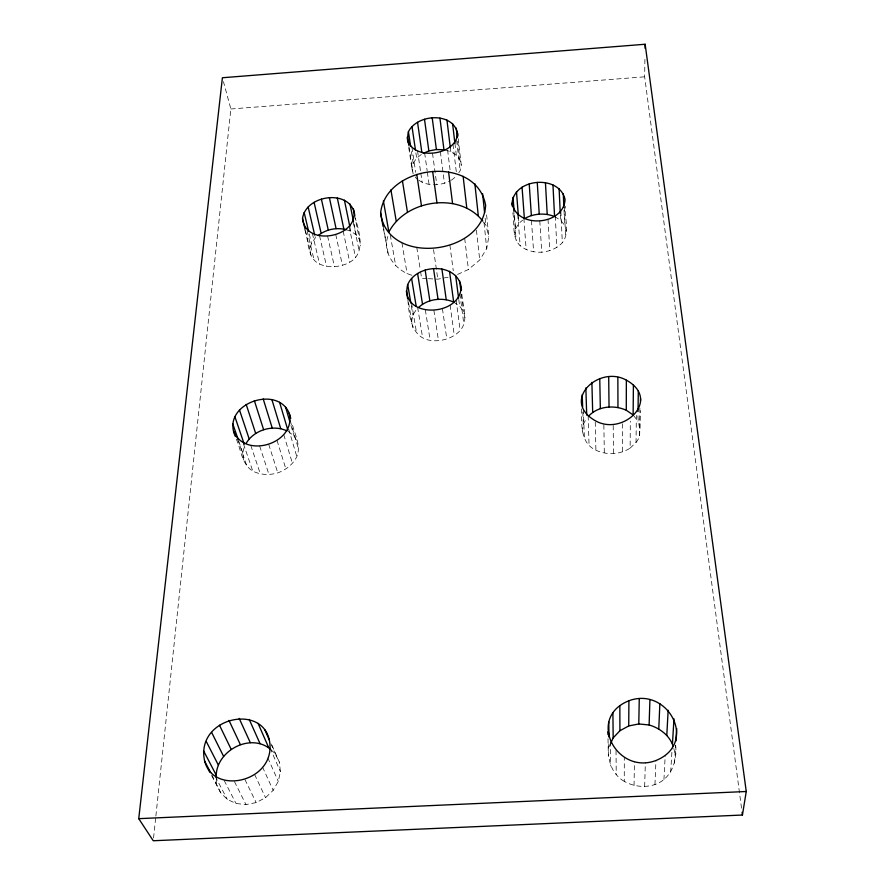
<?xml version="1.0" encoding="UTF-8"?>
<svg xmlns="http://www.w3.org/2000/svg" width="885" height="885" viewBox="0 0 885 885"><rect width="100%" height="100%" fill="white"/><g stroke="black" fill="none" stroke-linecap="round" stroke-linejoin="round"><path stroke-width="0.66" stroke-dasharray="4.42 3.32" d="M675.686 745.391C677.268 761.288 671.217 778.944 654.955 784.541C644.722 787.86 633.616 786.621 624.257 781.366L624.301 757.306M581.6 408.848C581.655 423.472 579.841 442.909 595.915 450.199C606.789 455.332 619.998 454.702 630.131 448.12L630.308 421.172M630.131 448.12L636.027 442.467L636.348 415.441M636.027 442.467C643.483 433.904 637.333 423.904 637.996 414.335M634.058 785.493L634.412 761.498M741.53 808.182L644.656 76.818L644.944 57.824M639.457 435.619L639.877 407.155M640.087 428.274L640.364 410.596M644.656 786.588L645.342 762.605M654.955 784.541L655.962 760.503M663.938 779.563L665.221 755.403M670.675 772.163L672.169 747.836M674.525 763.113L675.664 745.07M624.257 781.366C610.517 773.413 606.645 757.25 609.123 742.592M153.548 838.006L155.727 817.408M155.871 816.036L230.863 108.988L223.451 81.652M582.418 431.825L583.248 424.534L582.784 410.983M512.824 212.92C514.993 223.717 511.342 237.246 520.17 245.709C526.21 250.676 534.042 252.502 541.742 252.214C549.452 251.428 556.975 248.497 562.318 242.733C570.383 232.324 564.254 218.274 565.349 206.382M514.616 234.768L515.568 228.806L514.24 212.4M457.589 274.45L468.43 269.482L479.725 259.991L486.728 248.641L488.808 236.605L486.462 213.44M407.93 300.325C409.512 320.779 412.819 342.617 438.484 340.659C446.648 339.851 454.525 336.588 460.178 330.525C469.57 319.728 461.981 305.037 461.804 292.625M458.817 172.752L460.189 170.672L461.262 165.119L458.198 138.724M411.558 321.52L412.875 315.06L416.658 309.086M211.659 775.68L220.675 792.761L227.29 799.409L236.018 803.491L245.975 804.598L256.163 802.584L265.544 797.673L273.166 790.36L278.288 781.4L280.412 771.709L279.372 762.239L271.208 743.378M408.981 146.6L413.162 174.157L411.967 168.792L413.173 163.271L411.005 148.813M411.956 275.268C395.761 270.832 381.811 252.955 387.995 235.963M304.728 229.724C309.164 241.074 306.63 257.911 319.562 264.084C326.786 267.281 334.884 267.325 342.418 265.223C366.29 258.708 360.881 236.682 355.339 218.363M236.295 439.071C241.118 449.879 241.66 464.293 252.756 471.041C260.511 475.09 269.516 475.3 277.801 472.878C285.888 469.935 293.001 464.448 296.829 456.627C301.519 445.144 294.185 433.628 291.884 422.488M310.812 255.101L309.905 249.293L311.465 243.342L315.348 237.822L314.717 235.133M243.508 459.89L242.733 452.766L244.691 445.52M609.19 746.719L610.185 744.506M583.248 424.534L586.788 417.831M515.568 228.806L518.942 223.274L522.57 220.232M413.173 163.271L416.658 158.149L422.068 153.901M451.361 180.241L456.782 175.883M418.859 180.263C427.975 186.58 440.675 185.773 450.211 180.75M428.384 278.686L437.821 279.173L448.584 277.127M230.863 108.988L644.656 76.818M427.035 278.62L421.647 278.344L420.585 271.64M445.1 150.118C452.788 151.412 460.631 156.778 461.262 165.119M346.146 229.713L350.759 231.14L356.212 234.901L359.642 239.912M554.574 216.548L560.581 220.299L564.663 225.31L566.4 231.096M453.673 302.062L459.647 306.177L463.563 311.631L465.023 317.925M288.222 431.371L294.063 436.051L297.648 442.234M270.556 749.341L275.312 753.92L279.372 762.239M633.129 414.943L637.908 421.149M483.564 222.091L485.854 225.067L488.808 236.605M415.264 176.967L416.658 178.847M211.88 774.906L220.675 792.761M215.232 776.344L227.29 799.409M224.193 780.504L236.018 803.491M234.448 781.61L245.975 804.598M244.946 779.541L256.163 802.584M254.626 774.508L265.544 797.673M262.513 767.041L273.166 790.36M267.823 757.892L278.288 781.4M270.058 748.002L280.412 771.709M270.921 743.787L275.312 753.92M237.545 438.927L246.948 466.196M238.684 441.018L242.733 452.766M243.464 443.827L252.756 471.041M250.809 445.443L260.356 473.94M259.67 446.062L268.996 474.57M268.708 444.336L277.801 472.878M277.027 440.42L285.899 469.028M283.775 434.723L292.448 463.419M288.676 429.137L296.829 456.627M290.966 425.497L294.063 436.051M290.147 420.441L298.61 449.315M673.784 748.522L675.122 753.312M307.139 230.841L314.131 260.212M305.413 230.565L309.905 249.293M309.241 233.961L311.465 243.342M312.361 233.397L319.562 264.084M319.518 235.642L326.565 266.341M327.583 236.018L334.453 266.728M335.747 234.481L342.418 265.223M343.181 231.184L349.675 261.971M350.206 228.452L350.759 231.14M349.144 226.46L355.493 257.303M354.033 224.126L356.212 234.901M353.325 222.146L359.288 251.683M354.531 214.756L360.715 245.687M383.205 225.963L388.537 255.555M383.537 229.049L386.214 243.884M390.285 234.979L395.717 265.865M408.56 302.725L412.852 327.848M411.536 303.046L416.658 333.424M411.304 305.767L412.875 315.06M401.934 242.888L407.122 273.742M417.62 307.327L422.61 337.672M425.331 309.827L430.132 340.172M416.791 247.49L420.375 270.29M433.882 310.292L438.484 340.659M408.77 147.773L411.967 168.792M411.945 147.364L415.684 172.287M415.884 152.884L416.658 158.149M442.434 308.666L446.825 339.066M433.539 249.625L437.821 279.173M417.554 150.915L420.618 171.9M420.806 173.206L422.145 182.387M424.645 152.939L427.156 170.739M427.344 172.11L429.081 184.423M450.1 305.126L454.304 335.57M432.511 153.238L436.781 184.744M456.129 300.015L460.178 330.525M449.89 245.156L453.264 270.721M440.365 151.755L444.458 183.295M458.773 299.495L459.647 306.177M461.339 294.296L463.563 311.631M459.923 293.864L463.873 324.441M447.589 149.985L450.045 169.721M450.332 147.773L450.819 151.744M464.702 238.441L468.43 269.482M452.976 144.277L456.306 171.933M454.912 143.293L456.317 155.174M457.766 141.29L459.923 159.787M456.627 140.339L460.189 170.672M476.429 230.2L479.725 259.991M484.04 222.832L486.728 248.641M485.157 218.241L485.854 225.067M513.643 209.214L516.187 240.598M216.349 778.8L216.792 784.243M518.4 216.427L518.942 223.274M517.714 214.347L520.17 245.709M523.854 218.241L526.166 249.581M531.465 220.487L533.611 251.827M539.795 220.852L541.742 252.214M548.014 219.303L549.773 250.698M555.282 215.984L556.864 247.424M560.869 211.25L562.318 242.733M560.327 214.801L560.581 220.299M564.01 210.188L564.663 225.31M564.298 206.946L565.603 237.103M583.403 409.346L584.421 438.993M588.16 415.751L589.056 445.332M595.24 422.001L595.915 450.199M608.017 738.687L608.327 756.421M603.858 424.911L604.322 453.098M610.373 741.696L610.739 766.056M616.026 750.469L616.225 774.663M613.205 425.53L613.438 453.728M622.332 423.771L622.343 452.003"/><path stroke-width="1.33" d="M633.406 384.898L633.129 414.943L626.27 410.242L626.359 380.152C599.034 364.653 560.338 400.651 595.207 420.663C622.819 436.77 662.002 399.976 626.359 380.152M610.683 743.4L613.183 737.88L619.92 730.733L628.737 725.943L628.914 700.754C667.932 686.14 698.564 743.289 655.962 760.503C616.756 775.371 586.058 717.801 628.914 700.754M638.03 411.613L638.306 391.159M645.088 48.321L645.143 44.25L222.4 77.747L138.746 818.669L153.249 840.75L742.438 815.03L746.254 791.5L645.143 44.25M640.508 401.082L640.552 398.361M628.737 725.943L638.782 723.963L639.269 698.719M673.12 746.132C669.635 735.435 659.657 728.045 649.114 724.97L649.922 699.725M658.772 728.875L659.867 703.686M666.803 735.335L668.153 710.257M672.456 743.743L673.983 718.83M675.93 740.944L676.737 728.587M512.039 203.362C514.041 177.83 559.563 174.378 565.061 199.523C563.712 225.531 516.951 229.06 512.039 203.362L512.26 206.094M461.118 287.293C460.2 317.715 398.892 318.545 407.719 284.527C417.366 262.336 460.344 262.546 461.461 289.959M457.589 133.447C456.217 158.968 401.27 161.247 408.427 131.721C417.742 112.992 456.206 111.764 457.899 136.091M380.616 212.876C386.103 164.223 476.384 154.045 485.633 205.276C482.922 255.632 386.955 266.363 380.616 212.876L383.05 226.35M216.239 777.439C215.011 751.42 250.145 732.017 270.556 749.341M203.749 751.166C205.74 713.509 270.522 704.714 270.058 748.002C268.963 786.699 202.156 795.538 203.749 751.166L216.017 774.718M353.458 208.937C360.737 237.213 305.425 247.944 302.537 218.518C305.889 194.058 351.876 188.549 354.797 215.674M235.399 436.46C219.436 402.52 283.753 381.822 290.734 418.539M482.812 221.095C459.647 191.591 405.861 199.391 388.88 231.992L383.393 200.906M246.174 443.297C254.106 429.889 272.912 424.269 286.972 430.906M588.757 416.005C598.172 405.994 614.135 404.744 626.27 410.242M418.605 307.449C427.787 298.787 442.257 297.094 453.673 302.062L449.525 271.308M318.235 235.543C325.824 229.359 336.731 227.135 346.146 229.713M552.959 184.899L554.574 216.548C544.806 212.621 533.489 213.451 524.385 218.706L522.062 187.166M423.196 153.404L428.86 150.926L436.394 149.521L443.96 149.797L439.922 118.092M138.746 818.669L746.254 791.5M638.782 723.963L649.114 724.97M233.596 431.26C245.134 459.691 296.674 443.142 289.196 413.273M204.501 760.89L210.652 772.572M208.451 769.574L209.734 772.019M206.227 741.376L218.374 765.116M211.648 732.448L223.595 756.365M219.48 725.235L231.173 749.307M228.972 720.401L240.366 744.584M239.193 718.399L250.3 742.637M249.205 719.405L260.035 743.643M258.055 723.355L268.642 747.515M264.892 729.859L269.272 739.993M232.843 424.048L238.242 439.712M234.879 416.713L244.26 444.259M239.492 409.965L249.15 438.849M246.196 404.434L255.677 433.407M254.36 400.651L263.619 429.679M263.21 398.958L272.237 428.03M271.883 399.533L280.711 428.606M279.583 402.299L287.835 430.044M285.545 407.034L289.804 421.537M302.537 218.518L305.093 229.226M304.163 212.522L308.611 231.284M308.146 206.957L314.717 235.133M314.087 202.366L321.133 233.264M321.399 199.158L328.28 230.1M329.397 197.665L336.09 228.629M337.318 197.997L343.834 228.994M344.398 200.143L349.929 227.102M349.962 203.915L353.491 221.427M406.348 291.054L407.708 298.997M407.719 284.527L410.861 303.113M390.916 189.866L396.214 221.051M411.602 278.498L416.216 306.431M417.609 273.531L422.51 304.174M402.421 180.772L407.432 212.046M425.154 270.091L429.867 300.789M408.383 142.662L408.781 145.284M407.177 137.263L407.974 142.518M408.427 131.721L410.607 146.18M416.78 174.456L421.459 205.796M433.517 268.509L438.031 299.241M412.001 126.566L415.496 150.251M417.543 122.274L421.88 152.585M441.903 268.929L446.228 299.672M424.49 119.276L428.86 150.926M432.665 171.469L436.98 202.875M742.084 812.286L742.438 815.03M432.201 117.838L436.394 149.521M455.631 275.445L458.596 298.156M459.636 280.954L460.831 290.291M448.606 172.099L452.567 203.539M446.936 120.028L450.332 147.773M452.556 123.469L454.912 143.293M456.229 128.093L457.313 137.33M463.12 176.292L466.76 207.754M474.847 183.704L478.243 215.143M482.624 193.671L484.593 212.776M513.023 197.355L514.13 211.028M516.486 191.768L518.3 215.055M529.219 183.947L531.365 215.531M537.261 182.432L539.231 214.048M545.437 182.764L547.218 214.391M559.11 188.671L560.26 213.429M563.291 193.693L563.889 207.444M582.208 394.71L582.64 406.912M585.848 387.918L586.711 415.109M591.888 382.353L592.684 412.344M599.753 378.537L600.34 408.582M607.895 731.873L607.94 734.594M608.769 721.972L609.024 737.094M612.896 712.945L613.183 737.88M608.692 376.822L609.046 406.912M617.852 377.375L617.973 407.487M619.843 705.644L619.92 730.733"/></g></svg>
